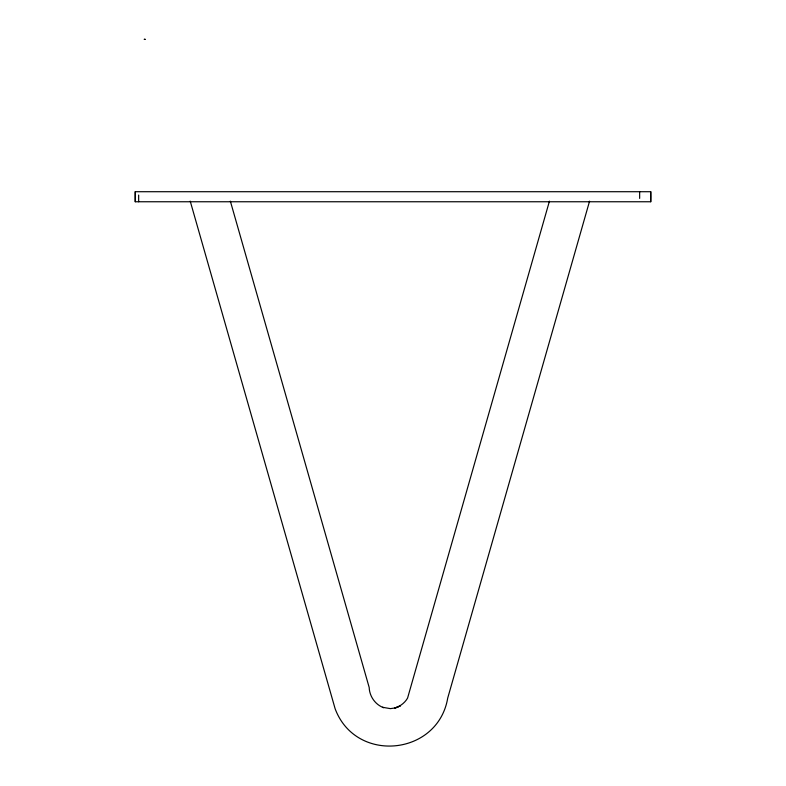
<?xml version="1.0" encoding="UTF-8"?>
<svg xmlns="http://www.w3.org/2000/svg" width="786" height="786" viewBox="0 0 786 786"><rect width="100%" height="100%" fill="white"/><g stroke="black" fill="none" stroke-linecap="round" stroke-linejoin="round"><path stroke-width="1.18" d="M135.251 191.715L135.251 201.756L650.749 201.756L650.798 196.736L650.749 191.715L135.251 191.715L135.261 201.756M650.739 201.756L650.739 191.715M549.434 201.157L407.57 698.115C404.77 702.998 399.966 706.457 394.67 708.186L400.221 705.897L394.67 708.186M589.569 201.157L447.706 698.115C437.979 755.621 355.832 764.12 335.131 708.756L190.222 201.147M395.309 707.921L390.416 708.638L382.536 707.292L383.519 707.675C375.227 704.59 369.459 696.278 369.184 687.475L230.357 201.157M639.657 191.715L639.657 198.406M138.66 195.066L138.66 201.756M145.096 39.3L144.192 39.3A20.082 2.525 -32 0 0 145.066 39.32"/></g></svg>
